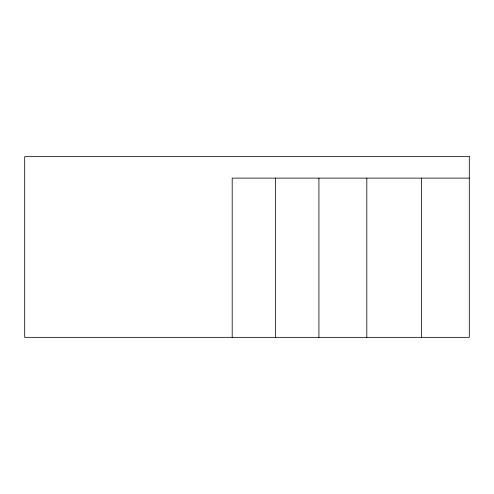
<?xml version="1.0" encoding="UTF-8"?>
<svg xmlns="http://www.w3.org/2000/svg" width="494" height="494" viewBox="0 0 494 494"><rect width="100%" height="100%" fill="white"/><g stroke="black" fill="none" stroke-linecap="round" stroke-linejoin="round"><path stroke-width="0.74" d="M469.3 178.124L232.199 178.124L232.199 337.346M421.475 178.124L421.475 337.346M366.814 178.124L366.814 337.346M318.914 178.124L318.914 337.346M275.553 178.124L275.553 337.346M469.3 156.654L24.7 156.654L24.7 337.346L469.3 337.346L469.3 156.654"/></g></svg>
